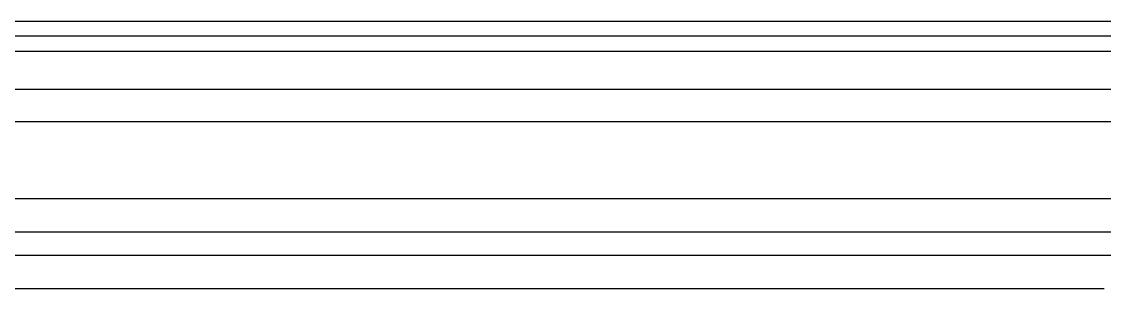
# Model space of a CAD drawing. Extents: x 943 to 1030, y 781 to 934.
# Drawn here: x 1003.48 to 1017.5, y 886.86 to 890.31 of the extents above; entities that cross this region are included whole.
import ezdxf

# ---------------------------------------------------------------- set-up
doc = ezdxf.new("R2010")
doc.units = 0
doc.header["$MEASUREMENT"] = 0
doc.layers.add('1', color=4, linetype='Continuous')

# ---------------------------------------------------------------- blocks, each defined once
blk = doc.blocks.new('AIRA')
at = {"layer": '1', "color": 4, "linetype": 'Continuous', "lineweight": 25}
blk.add_line((84.142, 87.142), (3, 87.142), dxfattribs=at)
at = {"layer": '1', "color": 3, "linetype": 'Continuous', "lineweight": 25}
for p, q in [((3.417, 86.958), (83.725, 86.958)), ((83.448, 86.755), (3.694, 86.755)), ((82.815, 86.264), (4.327, 86.264)), ((82.306, 85.846), (4.836, 85.846)), ((57.933, 84.855), (82.071, 84.855)), ((57.933, 84.425), (82.071, 84.425)), ((57.728, 84.122), (75.681, 84.122)), ((57.63, 83.692), (74.321, 83.692))]:
    blk.add_line(p, q, dxfattribs=at)

msp = doc.modelspace()

# ---------------------------------------------------------------- block references
at = {"layer": '1'}
msp.add_blockref('AIRA', (943.177, 803.166), dxfattribs=at)

doc.saveas('drawing.dxf')
